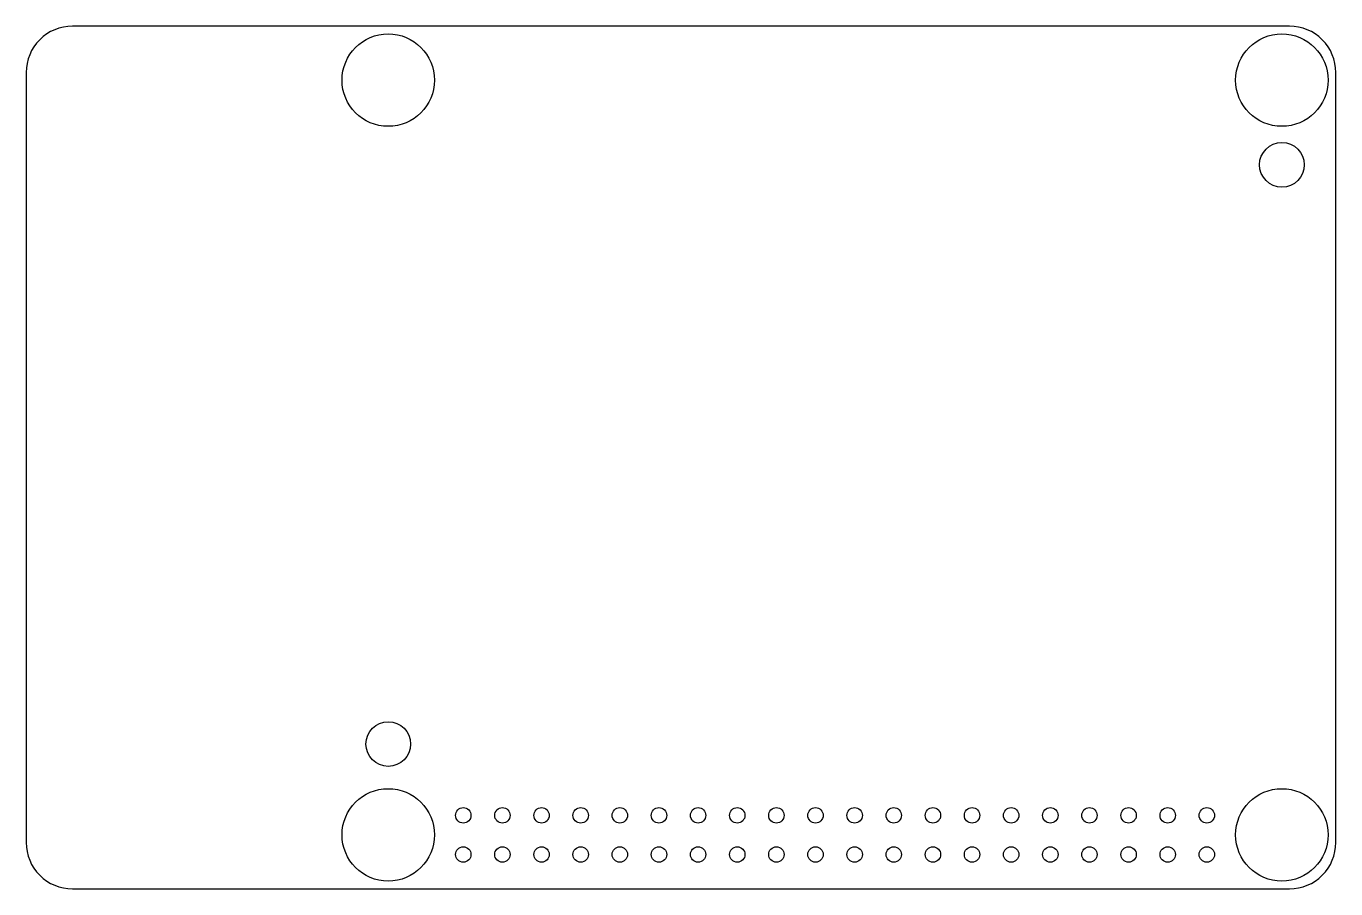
# Model space of a CAD drawing. Header units: millimetres. Extents: x -42.5 to 42.5, y -28 to 28.
import ezdxf

# ---------------------------------------------------------------- set-up
doc = ezdxf.new("R2010")
doc.units = ezdxf.units.MM
doc.layers.get('0').update_dxf_attribs({"linetype": 'CONTINUOUS'})

msp = doc.modelspace()

# ---------------------------------------------------------------- linework, layer by layer
msp.add_lwpolyline([(42.5, 25, 0.414214), (39.5, 28), (-39.5, 28, 0.414214), (-42.5, 25), (-42.5, -25, 0.414214), (-39.5, -28), (39.5, -28, 0.414214), (42.5, -25)], format="xyb", close=True)
for centre, radius in [((-19, 24.5), 3), ((39, 24.5), 3), ((39, 19), 1.45), ((-19, -18.6), 1.45), ((-19, -24.5), 3), ((39, -24.5), 3), ((-14.13, -23.23), 0.5), ((-11.59, -23.23), 0.5), ((-9.05, -23.23), 0.5), ((-6.51, -23.23), 0.5), ((-3.97, -23.23), 0.5), ((-1.43, -23.23), 0.5), ((1.11, -23.23), 0.5), ((3.65, -23.23), 0.5), ((6.19, -23.23), 0.5), ((8.73, -23.23), 0.5), ((11.27, -23.23), 0.5), ((13.81, -23.23), 0.5), ((16.35, -23.23), 0.5), ((18.89, -23.23), 0.5), ((21.43, -23.23), 0.5), ((23.97, -23.23), 0.5), ((26.51, -23.23), 0.5), ((29.05, -23.23), 0.5), ((31.59, -23.23), 0.5), ((34.13, -23.23), 0.5), ((-14.13, -25.77), 0.5), ((-11.59, -25.77), 0.5), ((-9.05, -25.77), 0.5), ((-6.51, -25.77), 0.5), ((-3.97, -25.77), 0.5), ((-1.43, -25.77), 0.5), ((1.11, -25.77), 0.5), ((3.65, -25.77), 0.5), ((6.19, -25.77), 0.5), ((8.73, -25.77), 0.5), ((11.27, -25.77), 0.5), ((13.81, -25.77), 0.5), ((16.35, -25.77), 0.5), ((18.89, -25.77), 0.5), ((21.43, -25.77), 0.5), ((23.97, -25.77), 0.5), ((26.51, -25.77), 0.5), ((29.05, -25.77), 0.5), ((31.59, -25.77), 0.5), ((34.13, -25.77), 0.5)]:
    msp.add_circle(centre, radius)

doc.saveas('drawing.dxf')
